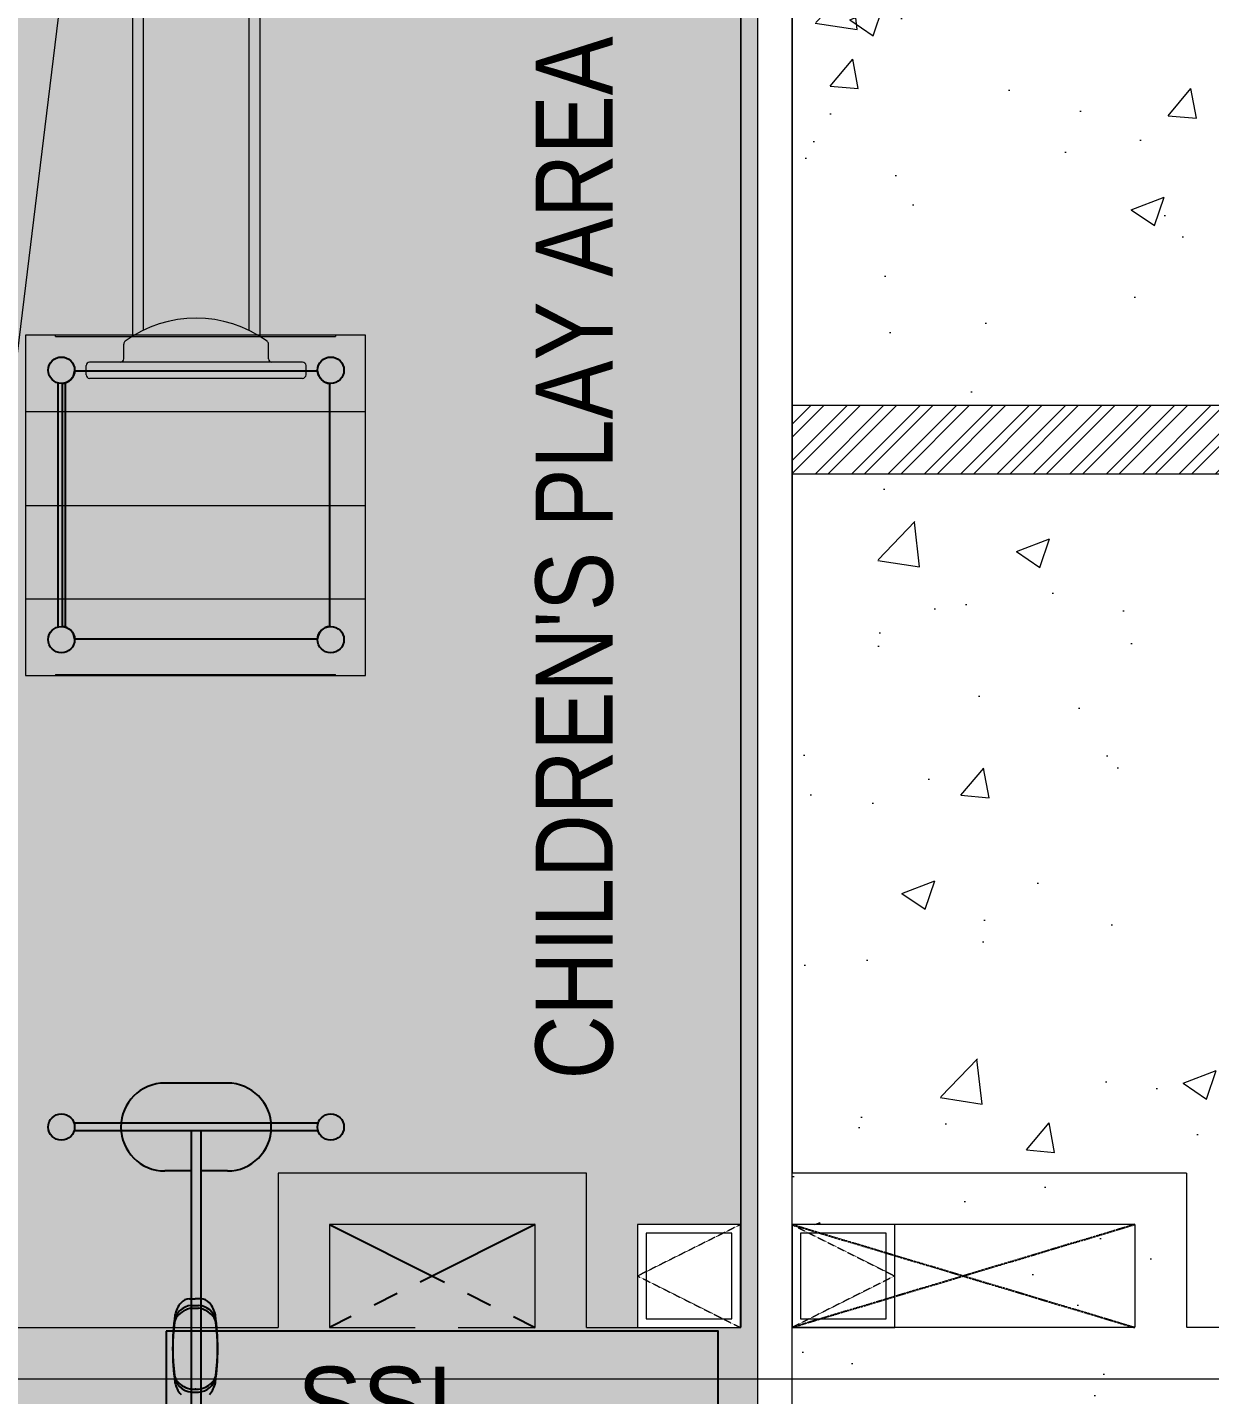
# Model space of a CAD drawing. Header units: millimetres. Extents: x 7964926 to 16080295, y -6277184 to -2986664.
# Drawn here: x 7979557 to 7986454, y -3113739 to -3105763 of the extents above; entities that cross this region are included whole.
import ezdxf

# ---------------------------------------------------------------- set-up
doc = ezdxf.new("R2010")
doc.units = ezdxf.units.MM
doc.header["$LTSCALE"] = 2000
doc.header["$MEASUREMENT"] = 0
for name, pattern in [('CENTER', [2, 1.25, -0.25, 0.25, -0.25]), ('CONTINOUS', [0]), ('HIDDEN', [0.375, 0.25, -0.125])]:
    doc.linetypes.add(name, pattern=pattern)
for name, color, linetype in [('Combinate', 7, 'Continuous'), ('CUT OUT', 250, 'Continuous'), ('L-FL', 7, 'Continuous'), ('Roof', 40, 'Continuous')]:
    doc.layers.add(name, color=color, linetype=linetype)
for name, color, linetype, lineweight in [('L - paving', 9, 'Continuous', 5), ('L-ELE 2', 30, 'Continuous', 15), ('L-ELE 4', 27, 'Continuous', 9), ('L-ELE1', 34, 'Continuous', 20), ('L-HATCH-1', 9, 'Continuous', 5), ('L-HIDDEN', 5, 'HIDDEN', 9), ('L-TEXT', 7, 'Continuous', 20), ('LKX(可见轮廓线）', 7, 'Continuous', 30), ('STR-Retaining Wall', 250, 'HIDDEN', 15)]:
    doc.layers.add(name, color=color, linetype=linetype, lineweight=lineweight)
doc.styles.add('Arial narrow', font='ARIALN.TTF')
doc.styles.add('Century Gothic', font='GOTHIC.TTF')
doc.styles.get("Standard").update_dxf_attribs({"font": 'romans.shx', "width": 0.75})
pattern_1 = [(50, (0, 0), (1972.4655, -172.56837), [206.25, -2268.75]), (355, (0, 0), (-381.56617, 2068.52837), [165, -1815]), (100.451444, (164.4, -14.4), (1590.89933, 1895.95998), [175.28553, -1928.1408]), (46.1842, (0, 550), (2934.91366, -455.178), [309.375, -3403.125]), (96.635635, (244.6, 512), (2570.32035, 2678.82615), [262.9284, -2892.2128]), (351.184164, (0, 550), (2570.3203, 2678.8262), [247.5, -2722.5]), (21, (275, 412.5), (1641.4944, -1107.20195), [206.25, -2268.75]), (326, (275, 412.5), (669.11716, 1994.1626), [165, -1815]), (71.451445, (411.8, 320.2), (2310.61154, 886.96067), [175.2855, -1928.1408]), (37.5, (0, 0), (33.4396, 915.4581), [0, -1793, 0, -1842.5, 0, -1821.875]), (7.5, (0, 0), (723.44123, 1084.63221), [0, -1050.5, 0, -1751.75, 0, -694.375]), (327.5, (-613.25, 0), (1468.0117, -62.0259), [0, -687.5, 0, -2145, 0, -2846.25]), (317.5, (-888.2, 0), (1603.76197, 275.2887), [0, -893.75, 0, -1424.5, 0, -2021.25])]

# ---------------------------------------------------------------- blocks, each defined once
blk = doc.blocks.new('FHGJHGHG')
at = {"color": 0, "linetype": 'ByBlock', "lineweight": 15}
for p, q in [((341289.5, 81324), (341289.5, 82244)), ((341304.5, 82259), (341344.5, 82259)), ((341359.5, 81324), (341359.5, 82244)), ((341374.5, 82096.7), (341437.4, 82096.7)), ((343628.4, 82058.9), (341470.9, 82058.9)), ((343593.3, 82012.5), (341496.6, 82012.5)), ((343593.4, 81555.4), (341496.6, 81555.4)), ((343628.8, 81509), (341470.9, 81509)), ((341374.5, 81471.2), (341437.4, 81471.2)), ((341304.5, 81309), (341344.5, 81309))]:
    blk.add_line(p, q, dxfattribs=at)
for centre in [(341324.5, 82366), (341324.5, 81202)]:
    blk.add_circle(centre, 57, dxfattribs=at)
for centre, radius, start, end in [((341304.5, 82244), 15, 90, 180), ((341344.5, 82244), 15, 0, 90), ((341374.5, 82111.7), 15, 180, 270), ((341437.4, 82081.7), 15, 36.12811, 90), ((341029.5, 81784), 520, 323.87189, 36.12811), ((343239.1, 81783.9), 421.6, 327.1836, 32.83293), ((343154, 81783.6), 548.5, 329.96008, 30.12661), ((341437.4, 81486.2), 15, 270, 323.87189), ((341374.5, 81456.2), 15, 90, 180), ((341304.5, 81324), 15, 180, 270), ((341344.5, 81324), 15, 270, 0)]:
    blk.add_arc(centre, radius, start, end, dxfattribs=at)
blk = doc.blocks.new('254rfwet')
at = {"layer": 'Roof', "color": 40, "lineweight": 15}
for p, q in [((367498.2, 71446.5), (368968.2, 71446.5)), ((367498.2, 69976.5), (367498.2, 71446.5)), ((367628.2, 71441.5), (367628.2, 71446.5)), ((367628.2, 71441.5), (368838.2, 71441.5)), ((368838.2, 71446.5), (368838.2, 71441.5)), ((368968.2, 71446.5), (368968.2, 69976.5)), ((368968.2, 71116.5), (367498.2, 71116.5)), ((367498.2, 70711.5), (368968.2, 70711.5)), ((368968.2, 70306.5), (367498.2, 70306.5)), ((368968.2, 69976.5), (367498.2, 69976.5)), ((367628.2, 69981.5), (367628.2, 69976.5)), ((367628.2, 69981.5), (368838.2, 69981.5)), ((368838.2, 69976.5), (368838.2, 69981.5))]:
    blk.add_line(p, q, dxfattribs=at)
blk = doc.blocks.new('play equip')
at = {"color": 0, "lineweight": 25}
for p, q in [((7962272.2, -3121010.2), (7962272.2, -3122433.8)), ((7962315.4, -3121010.2), (7962315.4, -3122433.8)), ((7962037.3, -3121539.7), (7962037.3, -3121904.2)), ((7962550.3, -3121539.7), (7962550.3, -3121693.6)), ((7962315.4, -3121693.6), (7965714.7, -3121693.6)), ((7962315.4, -3121750.3), (7965714.7, -3121750.3)), ((7962550.3, -3121750.3), (7962550.3, -3121904.2)), ((7957953.2, -3122486.1), (7959376.9, -3122486.1)), ((7957953.2, -3122529.3), (7959376.9, -3122529.3))]:
    blk.add_line(p, q, dxfattribs=at)
for centre in [(7959450.7, -3120936.3), (7962293.8, -3120936.3), (7957879.3, -3122507.7), (7959450.7, -3122507.7), (7962293.8, -3122507.7)]:
    blk.add_circle(centre, 77, dxfattribs=at)
for centre, start, end in [((7962293.8, -3121539.7), 0, 180), ((7962293.8, -3121904.2), 180, 0)]:
    blk.add_arc(centre, 256.5, start, end, dxfattribs=at)
at = {"layer": 'Combinate', "color": 0, "linetype": 'ByBlock', "lineweight": 25}
for p, q in [((7959373.9, -3120941), (7957956.1, -3120941)), ((7957884, -3121013.1), (7957884, -3122430.9)), ((7959446, -3122430.9), (7959446, -3121013.1)), ((7957956.1, -3122503), (7959373.9, -3122503))]:
    blk.add_line(p, q, dxfattribs=at)
for centre in [(7957879.3, -3120936.3), (7959450.7, -3120936.3), (7957879.3, -3122507.7), (7959450.7, -3122507.7)]:
    blk.add_circle(centre, 77, dxfattribs=at)
for centre, start, end in [((7957879.3, -3120936.3), 273.52038, 356.47962), ((7959450.7, -3120936.3), 183.52038, 266.47962), ((7957879.3, -3122507.7), 3.52038, 86.47962), ((7959450.7, -3122507.7), 93.52038, 176.47962)]:
    blk.add_arc(centre, 76.9, start, end, dxfattribs=at)
at = {"layer": 'LKX(可见轮廓线）', "lineweight": 25}
for p, q in [((7963296.9, -3121694.8), (7963296.9, -3121727.2)), ((7963334.7, -3121747), (7963334.7, -3121707.4)), ((7963350.9, -3121747), (7963350.9, -3121707.4)), ((7963823.4, -3121747), (7963823.4, -3121707.4)), ((7963839.6, -3121747), (7963839.6, -3121707.4)), ((7963296.9, -3121759.6), (7963296.9, -3121727.2)), ((7963823.4, -3121724.4), (7963823.4, -3121727.2))]:
    blk.add_line(p, q, dxfattribs=at)
for centre, radius, start, end in [((7963419.4, -3121756.1), 149.8, 101.05529, 131.90263), ((7963436.9, -3121710.5), 102.2, 98.49291, 178.24494), ((7963486.6, -3121727.4), 137.1, 129.73148, 171.61943), ((7963587.2, -3123032.6), 1437, 82.14019, 97.85981), ((7963442.1, -3121673.8), 67.5, 97.37843, 129.73148), ((7963587.2, -3122742.3), 1145.8, 82.28796, 97.71204), ((7963732.3, -3121673.8), 67.5, 50.26852, 82.62157), ((7963737.5, -3121710.5), 102.2, 1.75506, 81.50709), ((7963687.8, -3121727.4), 137.1, 8.38057, 50.26852), ((7963755, -3121756.1), 149.8, 48.09737, 78.94471), ((7963364.4, -3121694.8), 67.5, 131.90263, 180), ((7963364.4, -3121759.6), 67.5, 180, 228.09737), ((7963440.5, -3121742.3), 105.9, 182.54235, 268.99207), ((7963486.6, -3121727.1), 137.1, 188.38057, 230.26852), ((7963733.8, -3121742.3), 105.9, 271.00793, 357.45765), ((7963687.8, -3121727.1), 137.1, 309.73148, 351.61943), ((7963419.4, -3121698.3), 149.8, 228.09737, 258.94471), ((7963587.2, -3120421.8), 1437, 262.14019, 277.85981), ((7963442.1, -3121780.6), 67.5, 230.26852, 262.62157), ((7963587.2, -3120712.1), 1145.8, 262.28796, 277.71204), ((7963732.3, -3121780.6), 67.5, 277.37843, 309.73148), ((7963755, -3121698.3), 149.8, 281.05529, 311.90263)]:
    blk.add_arc(centre, radius, start, end, dxfattribs=at)
at = {"layer": 'Combinate', "lineweight": 25, "xscale": 1.35, "yscale": 1.35, "zscale": 1.35, "rotation": 180}
blk.add_blockref('FHGJHGHG', (8418667.4, -3011313.6), dxfattribs=at)
at = {"layer": 'Roof', "lineweight": 25, "xscale": -1.35, "yscale": 1.35, "zscale": 1.35, "rotation": 270}
blk.add_blockref('254rfwet', (7863207.3, -3618839.9), dxfattribs=at)
blk = doc.blocks.new('finish lvl')
h = blk.add_hatch(color=256)
edge = h.paths.add_edge_path()
edge.add_ellipse((0.0378, 0.003), major_axis=(-0.0305, 0.0305), ratio=1, start_angle=-45, end_angle=45)
edge.add_line((-0.0053, 0.003), (0.0378, 0.003))
edge.add_line((0.0378, 0.003), (0.0378, 0.0461))
edge = h.paths.add_edge_path()
edge.add_ellipse((0.0378, 0.003), major_axis=(-0.0305, 0.0305), ratio=1, start_angle=135, end_angle=225)
edge.add_line((0.0809, 0.003), (0.0378, 0.003))
edge.add_line((0.0378, 0.003), (0.0378, -0.0401))
for p, q in [((0.0378, 0.0748), (0.0378, -0.0688)), ((-0.034, 0.003), (0.4857, 0.003))]:
    blk.add_line(p, q)
blk.add_ellipse((0.0378, 0.003), major_axis=(-0.0305, 0.0305), ratio=1, start_param=1.570796326794534, end_param=7.85398163397412)
at = {"layer": 'L-FL'}
for tag, p in [('%%P0.00', (0.1256, 0.0357)), ('FIN.LVL.', (0.1075, -0.103))]:
    blk.add_attdef(tag, p, '', height=0.08, dxfattribs=at)

msp = doc.modelspace()

# ---------------------------------------------------------------- hatches: boundary and pattern name
at = {"layer": 'L - paving'}
h = msp.add_hatch(dxfattribs=at)
h.set_pattern_fill('AR-CONC', color=252, scale=275)
h.set_pattern_definition(pattern_1)
h.paths.add_polyline_path([(7984016.7, -3107968.9), (7992586.1, -3107968.9), (7992586.1, -3102850.5), (7992586, -3102850.5), (7992586, -3101968.9), (7991626, -3101968.9), (7991626, -3101968.9), (7984016.7, -3101968.9)])
h = msp.add_hatch(dxfattribs=at)
h.set_pattern_fill('AR-CONC', color=252, scale=275)
h.set_pattern_definition(pattern_1)
h.paths.add_polyline_path([(7984616.7, -3113347), (7984016.7, -3113347), (7984016.7, -3114369), (7992586.1, -3114369), (7992586.1, -3109250.6), (7992586, -3109250.6), (7992586, -3108368.9), (7991626, -3108368.9), (7984016.7, -3108368.9), (7984016.7, -3112747.5), (7984616.7, -3112747.5)])
at = {"layer": 'L-HATCH-1', "linetype": 'HIDDEN', "ltscale": 0.005, "true_color": 0x988697}
h = msp.add_hatch(dxfattribs=at)
h.set_pattern_fill('ZIGZAG', color=252, scale=1500)
h.set_pattern_definition([(0, (0, 0), (187.5, 187.5), [187.5, -187.5]), (90, (187.5, 0), (-187.5, 187.5), [187.5, -187.5])])
h.paths.add_polyline_path([(7981934.9, -3123652.3), (7981935, -3123647.2), (7981936.2, -3122947.5), (7981936.2, -3122952.6)], flags=16)
h.paths.add_polyline_path([(7982484, -3122997.5), (7983084, -3122997.5), (7983084, -3123597.5), (7982484, -3123597.5)], flags=16)
h.paths.add_polyline_path([(7976640.8, -3123488.6), (7976640.8, -3124288.6), (7975840.8, -3124288.6), (7975840.8, -3123488.6)], flags=16)
h.paths.add_polyline_path([(7983116.7, -3113347), (7983116.7, -3112747), (7983716.7, -3112747), (7983716.7, -3113347)], flags=16)
h.paths.add_polyline_path([(7977974.4, -3112619.3), (7977180.1, -3112523.8), (7977275.6, -3111729.5), (7978069.9, -3111825.1)], flags=16)
h.paths.add_polyline_path([(7983116.9, -3101947.5), (7983116.9, -3101347.5), (7983716.9, -3101347.5), (7983716.9, -3101947.5)], flags=16)
h.paths.add_polyline_path([(7979398.6, -3100949.4), (7978604.3, -3100853.9), (7978699.9, -3100059.6), (7979494.2, -3100155.2)], flags=16)
h.paths.add_polyline_path([(7978103.5, -3106045.9), (7978703.5, -3106045.9), (7978703.5, -3106645.9), (7978103.5, -3106645.9)], flags=16)
h.paths.add_polyline_path([(7983816.7, -3116986.5), (7983663.2, -3116986.5), (7983663.2, -3116636.5), (7983816.7, -3116636.5), (7983816.8, -3103481.5), (7983663.2, -3103481.5), (7983663.2, -3103131.5), (7983816.8, -3103131.5), (7983816.9, -3099408.2), (7978378.7, -3099408.4), (7975053.3, -3127169.1), (7983816.9, -3127181.6), (7983816.6, -3123810.5), (7983184.5, -3123797.9), (7983185.6, -3122797.8), (7983816.6, -3122797.7)])
at = {"layer": 'L-HATCH-1'}
h = msp.add_hatch(dxfattribs=at)
h.set_pattern_fill('STEEL', color=26, scale=1200)
h.set_pattern_definition([(45, (0, 0), (-106.0660172, 106.0660172), []), (45, (0, 75), (-106.0660172, 106.0660172), [])])
h.paths.add_polyline_path([(7984016.7, -3107969), (7984016.7, -3108368.9), (7992586.1, -3108368.9), (7992586.1, -3107969)])

# ---------------------------------------------------------------- linework, layer by layer
at = {"layer": 'CUT OUT', "color": 8, "linetype": 'CENTER', "ltscale": 0.005}
for p, q in [((7986018.5, -3112747.4, 0), (7984018.8, -3113347.5, 0)), ((7986018.5, -3112747.4, 0), (7984018.8, -3113347.5, 0)), ((7984018.9, -3112747.5), (7986018.2, -3113347.1, 0)), ((7984018.9, -3112747.5), (7986018.2, -3113347.1, 0))]:
    msp.add_line(p, q, dxfattribs=at)
at = {"layer": 'CUT OUT', "linetype": 'CENTER', "ltscale": 0.3, "elevation": -2.1}
for points in [[(7982518.7, -3112747.7), (7981319.1, -3113347.1)], [(7982518.7, -3112747.7), (7981319.1, -3113347.1)], [(7981319.2, -3112747.4), (7982519.4, -3113347.5)], [(7981319.2, -3112747.4), (7982519.4, -3113347.5)]]:
    msp.add_lwpolyline(points, dxfattribs=at)
at = {"layer": 'L-ELE 2'}
for points in [[(7984016.7, -3099408.4), (7984016.7, -3122997.3), (7983384, -3122998.1), (7983386.1, -3123597.5), (7984016.7, -3123598.3), (7984016.7, -3127169.1)], [(7983816.7, -3103481.5), (7983816.7, -3116636.5)]]:
    msp.add_lwpolyline(points, dxfattribs=at)
at = {"layer": 'L-ELE 4'}
for points in [[(7992586.3, -3107968.9), (7984016.7, -3107968.9)], [(7992586.3, -3108368.9), (7984016.7, -3108368.9)]]:
    msp.add_lwpolyline(points, dxfattribs=at)
at = {"layer": 'L-ELE1'}
for points in [[(7983716.7, -3112747), (7983116.7, -3112747), (7983116.7, -3113347), (7983716.7, -3113347)], [(7984616.7, -3112747.5), (7984016.7, -3112747.5), (7984016.7, -3113347), (7984616.7, -3113347)], [(7983666.7, -3112797), (7983166.7, -3112797), (7983166.7, -3113297), (7983666.7, -3113297)], [(7984566.7, -3112797.5), (7984066.7, -3112797.5), (7984066.7, -3113297), (7984566.7, -3113297)]]:
    msp.add_lwpolyline(points, close=True, dxfattribs=at)
at = {"layer": 'L-FL', "ltscale": 0.5, "elevation": 0}
msp.add_lwpolyline([(7980365.8, -3113369.9), (7980365.8, -3114901.4), (7983587.4, -3114901.4), (7983587.4, -3113369.9)], close=True, dxfattribs=at)
at = {"layer": 'L-HIDDEN', "ltscale": 0.003}
for points in [[(7983714.6, -3112748.4), (7983116.7, -3113047), (7983714.6, -3113347)], [(7984018.9, -3112748.5), (7984616.7, -3113047), (7984018.9, -3113347)]]:
    msp.add_lwpolyline(points, dxfattribs=at)
at = {"layer": 'STR-Retaining Wall', "linetype": 'HIDDEN', "ltscale": 0.005}
for p, q in [((7983718.9, -3101347.5), (7983718.9, -3113347.5)), ((7983718.9, -3101347.5), (7983718.9, -3113347.5)), ((7984018.9, -3101347.5), (7984018.9, -3112447.5)), ((7984018.9, -3101347.5), (7984018.9, -3112447.5)), ((7986318.6, -3112447.4, 0), (7984018.9, -3112447.5)), ((7986318.6, -3112447.4, 0), (7984018.9, -3112447.5)), ((7986318.6, -3112447.4, 0), (7986318.2, -3113347.3, 0)), ((7986318.6, -3112447.4, 0), (7986318.2, -3113347.3, 0)), ((7986018.5, -3112747.4, 0), (7984018.9, -3112747.5)), ((7986018.5, -3112747.4, 0), (7984018.9, -3112747.5)), ((7984018.9, -3112747.5), (7984018.9, -3113347)), ((7984018.9, -3112747.5), (7984018.9, -3113347)), ((7986018.5, -3112747.4, 0), (7986018.2, -3113347.2, 0)), ((7986018.5, -3112747.4, 0), (7986018.2, -3113347.2, 0)), ((7986018.2, -3113347.2), (7984018.9, -3113347)), ((7986018.2, -3113347.2), (7984018.9, -3113347)), ((7988086.1, -3113347.5), (7986318.2, -3113347.3)), ((7988086.1, -3113347.5), (7986318.2, -3113347.3)), ((7978766.6, -3113647.5), (7988386.1, -3113647.5)), ((7978766.6, -3113647.5), (7988386.1, -3113647.5))]:
    msp.add_line(p, q, dxfattribs=at)
at = {"layer": 'STR-Retaining Wall', "linetype": 'CONTINOUS'}
for points in [[(7982819.4, -3113347.5), (7983718.9, -3113347.5), (7983718.9, -3101347.5), (7980267.9, -3101347.5), (7978803.2, -3113347.5)], [(7982819.4, -3113347.5), (7983718.9, -3113347.5), (7983718.9, -3101347.5), (7980267.9, -3101347.5), (7978803.2, -3113347.5)], [(7978803.2, -3113347.5), (7981019.1, -3113347.5)], [(7978803.2, -3113347.5), (7981019.1, -3113347.5)]]:
    msp.add_lwpolyline(points, dxfattribs=at)
at = {"layer": 'STR-Retaining Wall', "linetype": 'CONTINOUS', "elevation": -2.1}
for points in [[(7982819.4, -3113347.5), (7982819.4, -3112447.8), (7981019.1, -3112447.3), (7981019.1, -3113347.5)], [(7982819.4, -3113347.5), (7982819.4, -3112447.8), (7981019.1, -3112447.3), (7981019.1, -3113347.5)], [(7982519.4, -3113347.5), (7982519.4, -3112747.7), (7981319.1, -3112747.4), (7981319.1, -3113347.5)], [(7982519.4, -3113347.5), (7982519.4, -3112747.7), (7981319.1, -3112747.4), (7981319.1, -3113347.5)]]:
    msp.add_lwpolyline(points, dxfattribs=at)
at = {"layer": 'STR-Retaining Wall'}
msp.add_lwpolyline([(7981319.1, -3113347.5), (7982519.4, -3113347.5)], dxfattribs=at)
msp.add_lwpolyline([(7981319.1, -3113347.5), (7982519.4, -3113347.5)], dxfattribs=at)

# ---------------------------------------------------------------- block references
at = {"layer": 'L-ELE 2', "rotation": 270}
msp.add_blockref('play equip', (11102263.1, 4850115.7), dxfattribs=at)
at = {"layer": 'L-FL', "ltscale": 0.5}
ref = msp.add_blockref('finish lvl', (7980667.8, -3114174.3), dxfattribs=dict(at, xscale=4835.363999980464, yscale=4835.363999980464, zscale=4835.363999980464, rotation=0.0002105369682294075))
ref.add_attrib('FIN.LVL.', '+99.775', (7981168, -3114663.4, 0), dxfattribs={"ltscale": 0.5, "height": 426.24, "rotation": 0.00021, "style": 'Century Gothic'})
ref.add_attrib('%%P0.00', 'SSL', (7981129.6, -3114002.6), dxfattribs={"ltscale": 0.5, "height": 426.24, "rotation": 0.00021, "style": 'Century Gothic'})

# ---------------------------------------------------------------- texts
at = {"layer": 'L-TEXT', "color": 0, "insert": (7982521.4, -3111900), "char_height": 450, "width": 17115.75, "attachment_point": 1, "rotation": 90, "style": 'Arial narrow'}
msp.add_mtext("CHILDREN'S PLAY AREA", dxfattribs=at)

doc.saveas('drawing.dxf')
